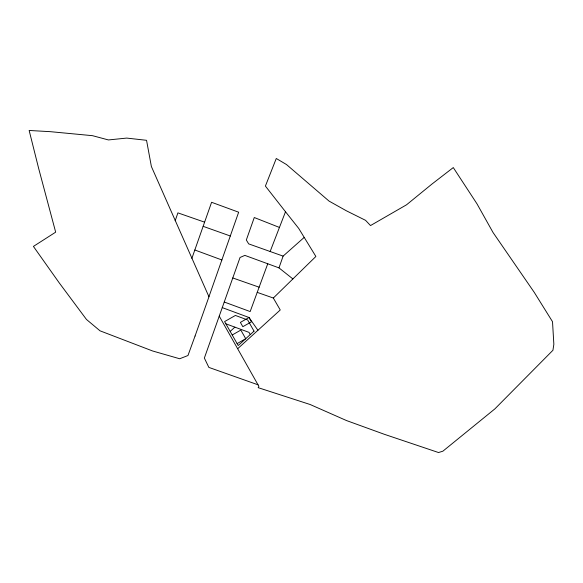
<?xml version="1.0" encoding="UTF-8"?>
<svg xmlns="http://www.w3.org/2000/svg" width="583" height="583" viewBox="0 0 583 583"><rect width="100%" height="100%" fill="white"/><g stroke="black" fill="none" stroke-linecap="round" stroke-linejoin="round"><path stroke-width="0.87" d="M175.192 220.738L177.902 212.868L204.604 222.167M208.918 296.798L238.658 212.205L211.593 202.286L191.887 258.349M292.885 278.929L278.98 267.881L283.112 256.112L304.209 237.39M278.98 267.881L244.86 255.383L240.05 257.475L204.356 358.064L208.852 367.399L258.029 384.809M267.75 263.764L250.158 311.57L224.236 302.009M270.14 251.506L285.502 211.753L265.403 186.079L276.276 158.489L286.493 164.544L329.031 201.077L346.287 210.747L365.548 220.323L370.518 225.563L406.555 204.786L431.916 184.09L453.283 167.569L476.996 203.846L493.036 232.5L534.239 292.338L552.516 321.707L553.85 344.269L552.946 350.252L494.88 408.88L442.869 451.198L438.518 452.532L384.241 434.262L346.513 420.562L310.149 404.515L258.167 387.659L258.888 386.34L219.237 316.139M257.227 292.375L273.332 298.03L315.884 256.469L298.7 228.39L285.502 211.753M230.183 331.406L234.876 327.143M237.711 348.685L280.248 309.981L273.332 298.03M232.216 334.985L240.83 330.087L245.727 338.708L237.106 343.606M232.777 277.96L259.129 287.193M203.139 226.335L230.351 236.006M283.112 256.112L248.679 243.883L246.325 239.999L254.275 217.525L279.439 227.443M194.824 249.99L221.897 259.974M222.247 307.613L249.014 317.502L257.941 330.269M225.876 323.82L249.014 332.368L250.267 334.576M195.057 336.027L187.966 355.521L179.688 358.756L152.637 350.988L100.028 330.823L86.466 319.455L59.24 282.886L33.413 246.412L55.669 232.165L38.704 168.611L29.15 130.468L50.349 131.671L92.5 135.679L108.423 139.942L126.715 138.084L146.544 140.306L151.376 166.498L208.962 296.783L195.057 336.027M254.028 331.151L238.207 345.544L224.608 321.583L235.415 315.447L247.688 319.987L254.028 331.151M249.014 317.502L240.393 322.392L242.841 326.699L251.462 321.809L249.014 317.502"/></g></svg>
